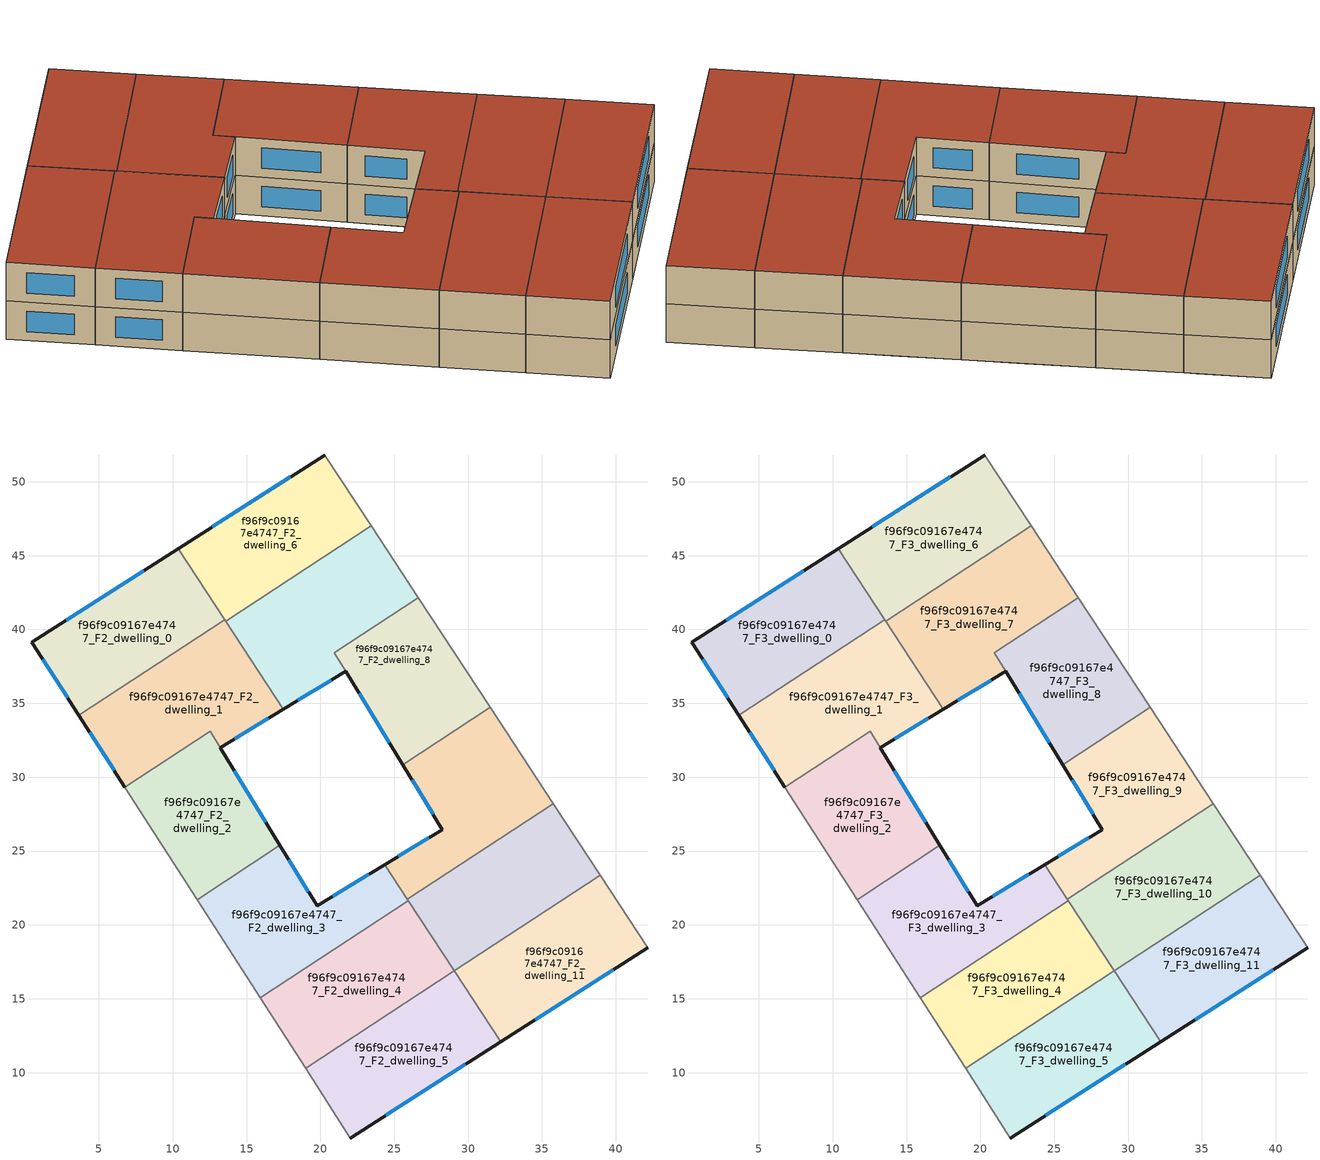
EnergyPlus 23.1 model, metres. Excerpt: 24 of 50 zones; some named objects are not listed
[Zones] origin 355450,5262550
f96f9c09167e4747_F2_dwelling_0
 floor to f96f9c09167e4747_F1_dwelling_0 (EU_floor_Construction): 10.36,45.47 13.51,40.66 3.64,34.2 0.46,39.14 z6
 wall outside (EU_wall_Construction): 10.36,45.47 0.46,39.14 3.64,34.2 z6:9
 wall to f96f9c09167e4747_F2_dwelling_1 (EU_wall_Construction): 3.64,34.2 13.51,40.66 z6:9
 wall to f96f9c09167e4747_F2_dwelling_6 (EU_wall_Construction): 13.51,40.66 10.36,45.47 z6:9
 window (EU_Window_Construction): 1.21,37.98 2.89,35.36 / 8.04,43.99 2.79,40.63 z6.7:8.3
f96f9c09167e4747_F2_dwelling_1
 floor to f96f9c09167e4747_F1_dwelling_1 (EU_floor_Construction): 13.51,40.66 17.48,34.59 13.22,32 12.54,33.11 6.76,29.33 3.64,34.2 z6
 wall outside (EU_wall_Construction): 3.64,34.2 6.76,29.33 / 13.22,32 17.48,34.59 z6:9
 wall to f96f9c09167e4747_F2_dwelling_2 (EU_wall_Construction): 6.76,29.33 12.54,33.11 13.22,32 z6:9
 wall to f96f9c09167e4747_F2_dwelling_7 (EU_wall_Construction): 17.48,34.59 13.58,40.56 z6:9
 wall to f96f9c09167e4747_F2_dwelling_6 (EU_wall_Construction): 13.58,40.55 13.51,40.66 z6:9
 window (EU_Window_Construction): 4.37,33.06 6.03,30.48 / 14.22,32.61 16.48,33.99 z6.7:8.3
f96f9c09167e4747_F2_dwelling_10
 floor to f96f9c09167e4747_F1_dwelling_11 (EU_floor_Construction): 36.67,26.82 38.94,23.36 29.07,16.89 26.8,20.36 z6
 floor to f96f9c09167e4747_F1_dwelling_10 (EU_floor_Construction): 35.76,28.2 36.67,26.82 26.8,20.36 25.89,21.75 z6
 wall to f96f9c09167e4747_F2_dwelling_11 (EU_wall_Construction): 29.07,16.89 38.94,23.36 z6:9
 wall to f96f9c09167e4747_F2_dwelling_9 (EU_wall_Construction): 35.76,28.21 25.89,21.75 z6:9
 wall adiabatic (EU_wall_Construction): 38.94,23.36 35.76,28.21 z6:9
 wall to f96f9c09167e4747_F2_dwelling_4 (EU_wall_Construction): 25.96,21.65 29.07,16.89 z6:9
 wall to f96f9c09167e4747_F2_dwelling_3 (EU_wall_Construction): 25.89,21.74 25.96,21.65 z6:9
f96f9c09167e4747_F2_dwelling_11
 floor to f96f9c09167e4747_F1_dwelling_12 (EU_floor_Construction): 39.4,22.66 42.16,18.46 32.21,12.09 29.52,16.2 z6
 floor to f96f9c09167e4747_F1_dwelling_11 (EU_floor_Construction): 38.94,23.36 39.4,22.66 29.52,16.2 29.07,16.89 z6
 wall outside (EU_wall_Construction): 32.21,12.09 42.16,18.46 z6:9
 wall adiabatic (EU_wall_Construction): 42.16,18.46 38.94,23.36 z6:9
 wall to f96f9c09167e4747_F2_dwelling_5 (EU_wall_Construction): 29.07,16.89 32.21,12.09 z6:9
 window (EU_Window_Construction): 34.55,13.59 39.82,16.96 z6.7:8.3
f96f9c09167e4747_F2_dwelling_2
 floor to f96f9c09167e4747_F1_dwelling_2 (EU_floor_Construction): 12.54,33.11 17.26,25.39 11.65,21.72 6.76,29.33 z6
 wall outside (EU_wall_Construction): 17.26,25.39 13.22,32 z6:9
 wall to f96f9c09167e4747_F2_dwelling_3 (EU_wall_Construction): 11.65,21.72 17.26,25.39 z6:9
 wall adiabatic (EU_wall_Construction): 6.76,29.33 11.65,21.72 z6:9
 window (EU_Window_Construction): 16.31,26.94 14.17,30.45 z6.7:8.3
f96f9c09167e4747_F2_dwelling_3
 floor to f96f9c09167e4747_F1_dwelling_3 (EU_floor_Construction): 24.36,24.08 25.96,21.65 15.92,15.08 11.65,21.72 17.26,25.39 19.77,21.29 z6
 wall outside (EU_wall_Construction): 24.36,24.08 19.77,21.29 17.26,25.39 z6:9
 wall to f96f9c09167e4747_F2_dwelling_4 (EU_wall_Construction): 15.92,15.08 25.96,21.65 z6:9
 wall adiabatic (EU_wall_Construction): 11.65,21.72 15.92,15.08 z6:9
 wall to f96f9c09167e4747_F2_dwelling_9 (EU_wall_Construction): 25.89,21.74 24.36,24.08 z6:9
 window (EU_Window_Construction): 23.29,23.42 20.85,21.94 / 19.18,22.25 17.85,24.43 z6.7:8.3
f96f9c09167e4747_F2_dwelling_4
 floor to f96f9c09167e4747_F1_dwelling_4 (EU_floor_Construction): 25.96,21.65 29.07,16.89 18.99,10.29 15.92,15.08 z6
 wall adiabatic (EU_wall_Construction): 15.92,15.08 18.99,10.29 z6:9
 wall to f96f9c09167e4747_F2_dwelling_5 (EU_wall_Construction): 18.99,10.29 29.07,16.89 z6:9
f96f9c09167e4747_F2_dwelling_5
 floor to f96f9c09167e4747_F1_dwelling_5 (EU_floor_Construction): 29.07,16.89 32.21,12.09 22.02,5.58 18.99,10.29 z6
 wall outside (EU_wall_Construction): 22.02,5.58 32.21,12.09 z6:9
 wall adiabatic (EU_wall_Construction): 18.99,10.29 22.02,5.58 z6:9
 window (EU_Window_Construction): 24.41,7.11 29.82,10.56 z6.7:8.3
f96f9c09167e4747_F2_dwelling_6
 floor to f96f9c09167e4747_F1_dwelling_6 (EU_floor_Construction): 20.28,51.81 22.98,47.7 13.13,41.25 10.36,45.47 z6
 floor to f96f9c09167e4747_F1_dwelling_7 (EU_floor_Construction): 22.98,47.7 23.43,47.01 13.58,40.55 13.13,41.25 z6
 wall outside (EU_wall_Construction): 20.28,51.81 10.36,45.47 z6:9
 wall to f96f9c09167e4747_F2_dwelling_7 (EU_wall_Construction): 13.58,40.55 23.43,47.01 z6:9
 wall adiabatic (EU_wall_Construction): 23.43,47.01 20.28,51.81 z6:9
 window (EU_Window_Construction): 17.95,50.32 12.69,46.96 z6.7:8.3
f96f9c09167e4747_F2_dwelling_7
 floor to f96f9c09167e4747_F1_dwelling_7 (EU_floor_Construction): 23.44,47.01 25.71,43.54 15.85,37.08 13.58,40.55 z6
 floor to f96f9c09167e4747_F1_dwelling_8 (EU_floor_Construction): 25.71,43.54 26.62,42.15 20.94,38.43 21.72,37.16 17.48,34.59 15.85,37.08 z6
 wall outside (EU_wall_Construction): 17.48,34.59 21.72,37.16 z6:9
 wall adiabatic (EU_wall_Construction): 26.62,42.15 23.43,47.01 z6:9
 wall to f96f9c09167e4747_F2_dwelling_8 (EU_wall_Construction): 21.72,37.16 20.94,38.43 26.62,42.15 z6:9
 window (EU_Window_Construction): 18.48,35.2 20.72,36.56 z6.7:8.3
f96f9c09167e4747_F2_dwelling_8
 floor to f96f9c09167e4747_F1_dwelling_9 (EU_floor_Construction): 29.19,38.23 31.48,34.73 25.57,30.86 23.38,34.43 z6
 floor adiabatic (EU_floor_Construction): 26.62,42.15 29.19,38.23 23.38,34.43 20.94,38.43 z6
 wall outside (EU_wall_Construction): 21.71,37.16 25.57,30.86 z6:9
 wall adiabatic (EU_wall_Construction): 31.48,34.73 26.62,42.15 z6:9
 wall to f96f9c09167e4747_F2_dwelling_9 (EU_wall_Construction): 25.57,30.86 31.48,34.73 z6:9
 window (EU_Window_Construction): 22.62,35.68 24.66,32.34 z6.7:8.3
f96f9c09167e4747_F2_dwelling_9
 floor to f96f9c09167e4747_F1_dwelling_10 (EU_floor_Construction): 33.74,31.3 35.76,28.2 25.89,21.75 24.36,24.08 28.26,26.45 27.71,27.35 z6
 floor to f96f9c09167e4747_F1_dwelling_9 (EU_floor_Construction): 31.48,34.73 33.74,31.3 27.71,27.35 25.57,30.86 z6
 wall outside (EU_wall_Construction): 25.57,30.86 28.26,26.45 24.36,24.08 z6:9
 wall adiabatic (EU_wall_Construction): 35.76,28.21 31.48,34.73 z6:9
 window (EU_Window_Construction): 27.35,25.89 25.28,24.64 / 26.2,29.82 27.63,27.48 z6.7:8.3
f96f9c09167e4747_F3_dwelling_0
 floor to f96f9c09167e4747_F2_dwelling_0 (EU_floor_Construction): 10.36,45.47 13.51,40.66 3.64,34.2 0.46,39.14 z9
 wall outside (EU_wall_Construction): 10.36,45.47 0.46,39.14 3.64,34.2 z9:12
 wall to f96f9c09167e4747_F3_dwelling_1 (EU_wall_Construction): 3.64,34.2 13.51,40.66 z9:12
 wall to f96f9c09167e4747_F3_dwelling_6 (EU_wall_Construction): 13.51,40.66 10.36,45.47 z9:12
 window (EU_Window_Construction): 1.21,37.98 2.89,35.36 / 8.04,43.99 2.79,40.63 z9.7:11.3
 roof outside (EU_roof_Construction): 13.51,40.66 10.36,45.47 0.46,39.14 3.64,34.2 z12
f96f9c09167e4747_F3_dwelling_1
 floor to f96f9c09167e4747_F2_dwelling_1 (EU_floor_Construction): 13.51,40.66 17.48,34.59 13.22,32 12.54,33.11 6.76,29.33 3.64,34.2 z9
 wall outside (EU_wall_Construction): 3.64,34.2 6.76,29.33 / 13.22,32 17.48,34.59 z9:12
 wall to f96f9c09167e4747_F3_dwelling_2 (EU_wall_Construction): 6.76,29.33 12.54,33.11 13.22,32 z9:12
 wall to f96f9c09167e4747_F3_dwelling_7 (EU_wall_Construction): 17.48,34.59 13.58,40.56 z9:12
 wall to f96f9c09167e4747_F3_dwelling_6 (EU_wall_Construction): 13.58,40.55 13.51,40.66 z9:12
 window (EU_Window_Construction): 4.37,33.06 6.03,30.48 / 14.22,32.61 16.48,33.99 z9.7:11.3
 roof outside (EU_roof_Construction): 13.22,32 17.48,34.59 13.51,40.66 3.64,34.2 6.76,29.33 12.54,33.11 z12
f96f9c09167e4747_F3_dwelling_10
 floor to f96f9c09167e4747_F2_dwelling_10 (EU_floor_Construction): 35.76,28.21 38.94,23.36 29.07,16.89 25.89,21.75 z9
 wall to f96f9c09167e4747_F3_dwelling_11 (EU_wall_Construction): 29.07,16.89 38.94,23.36 z9:12
 wall to f96f9c09167e4747_F3_dwelling_9 (EU_wall_Construction): 35.76,28.21 25.89,21.75 z9:12
 wall adiabatic (EU_wall_Construction): 38.94,23.36 35.76,28.21 z9:12
 wall to f96f9c09167e4747_F3_dwelling_4 (EU_wall_Construction): 25.96,21.65 29.07,16.89 z9:12
 wall to f96f9c09167e4747_F3_dwelling_3 (EU_wall_Construction): 25.89,21.74 25.96,21.65 z9:12
 roof outside (EU_roof_Construction): 38.94,23.36 35.76,28.21 25.89,21.75 29.07,16.89 z12
f96f9c09167e4747_F3_dwelling_11
 floor to f96f9c09167e4747_F2_dwelling_11 (EU_floor_Construction): 38.94,23.36 42.16,18.46 32.21,12.09 29.07,16.89 z9
 wall outside (EU_wall_Construction): 32.21,12.09 42.16,18.46 z9:12
 wall adiabatic (EU_wall_Construction): 42.16,18.46 38.94,23.36 z9:12
 wall to f96f9c09167e4747_F3_dwelling_5 (EU_wall_Construction): 29.07,16.89 32.21,12.09 z9:12
 window (EU_Window_Construction): 34.55,13.59 39.82,16.96 z9.7:11.3
 roof outside (EU_roof_Construction): 42.16,18.46 38.94,23.36 29.07,16.89 32.21,12.09 z12
f96f9c09167e4747_F3_dwelling_2
 floor to f96f9c09167e4747_F2_dwelling_2 (EU_floor_Construction): 12.54,33.11 17.26,25.39 11.65,21.72 6.76,29.33 z9
 wall outside (EU_wall_Construction): 17.26,25.39 13.22,32 z9:12
 wall to f96f9c09167e4747_F3_dwelling_3 (EU_wall_Construction): 11.65,21.72 17.26,25.39 z9:12
 wall adiabatic (EU_wall_Construction): 6.76,29.33 11.65,21.72 z9:12
 window (EU_Window_Construction): 16.31,26.94 14.17,30.45 z9.7:11.3
 roof outside (EU_roof_Construction): 17.26,25.39 12.54,33.11 6.76,29.33 11.65,21.72 z12
f96f9c09167e4747_F3_dwelling_3
 floor to f96f9c09167e4747_F2_dwelling_3 (EU_floor_Construction): 24.36,24.08 25.96,21.65 15.92,15.08 11.65,21.72 17.26,25.39 19.77,21.29 z9
 wall outside (EU_wall_Construction): 24.36,24.08 19.77,21.29 17.26,25.39 z9:12
 wall to f96f9c09167e4747_F3_dwelling_4 (EU_wall_Construction): 15.92,15.08 25.96,21.65 z9:12
 wall adiabatic (EU_wall_Construction): 11.65,21.72 15.92,15.08 z9:12
 wall to f96f9c09167e4747_F3_dwelling_9 (EU_wall_Construction): 25.89,21.74 24.36,24.08 z9:12
 window (EU_Window_Construction): 23.29,23.42 20.85,21.94 / 19.18,22.25 17.85,24.43 z9.7:11.3
 roof outside (EU_roof_Construction): 25.96,21.65 24.36,24.08 19.77,21.29 17.26,25.39 11.65,21.72 15.92,15.08 z12
f96f9c09167e4747_F3_dwelling_4
 floor to f96f9c09167e4747_F2_dwelling_4 (EU_floor_Construction): 25.96,21.65 29.07,16.89 18.99,10.29 15.92,15.08 z9
 wall adiabatic (EU_wall_Construction): 15.92,15.08 18.99,10.29 z9:12
 wall to f96f9c09167e4747_F3_dwelling_5 (EU_wall_Construction): 18.99,10.29 29.07,16.89 z9:12
 roof outside (EU_roof_Construction): 29.07,16.89 25.96,21.65 15.92,15.08 18.99,10.29 z12
f96f9c09167e4747_F3_dwelling_5
 floor to f96f9c09167e4747_F2_dwelling_5 (EU_floor_Construction): 29.07,16.89 32.21,12.09 22.02,5.58 18.99,10.29 z9
 wall outside (EU_wall_Construction): 22.02,5.58 32.21,12.09 z9:12
 wall adiabatic (EU_wall_Construction): 18.99,10.29 22.02,5.58 z9:12
 window (EU_Window_Construction): 24.41,7.11 29.82,10.56 z9.7:11.3
 roof outside (EU_roof_Construction): 32.21,12.09 29.07,16.89 18.99,10.29 22.02,5.58 z12
f96f9c09167e4747_F3_dwelling_6
 floor to f96f9c09167e4747_F2_dwelling_6 (EU_floor_Construction): 20.28,51.81 23.43,47.01 13.58,40.55 10.36,45.47 z9
 wall outside (EU_wall_Construction): 20.28,51.81 10.36,45.47 z9:12
 wall to f96f9c09167e4747_F3_dwelling_7 (EU_wall_Construction): 13.58,40.55 23.43,47.01 z9:12
 wall adiabatic (EU_wall_Construction): 23.43,47.01 20.28,51.81 z9:12
 window (EU_Window_Construction): 17.95,50.32 12.69,46.96 z9.7:11.3
 roof outside (EU_roof_Construction): 23.43,47.01 20.28,51.81 10.36,45.47 13.58,40.55 z12
f96f9c09167e4747_F3_dwelling_7
 floor to f96f9c09167e4747_F2_dwelling_7 (EU_floor_Construction): 23.43,47.01 26.62,42.15 20.94,38.43 21.72,37.16 17.48,34.59 13.58,40.55 z9
 wall outside (EU_wall_Construction): 17.48,34.59 21.72,37.16 z9:12
 wall adiabatic (EU_wall_Construction): 26.62,42.15 23.43,47.01 z9:12
 wall to f96f9c09167e4747_F3_dwelling_8 (EU_wall_Construction): 21.72,37.16 20.94,38.43 26.62,42.15 z9:12
 window (EU_Window_Construction): 18.48,35.2 20.72,36.56 z9.7:11.3
 roof outside (EU_roof_Construction): 21.72,37.16 20.94,38.43 26.62,42.15 23.43,47.01 13.58,40.55 17.48,34.59 z12
f96f9c09167e4747_F3_dwelling_8
 floor to f96f9c09167e4747_F2_dwelling_8 (EU_floor_Construction): 26.62,42.15 31.48,34.73 25.57,30.86 20.94,38.43 z9
 wall outside (EU_wall_Construction): 21.71,37.16 25.57,30.86 z9:12
 wall adiabatic (EU_wall_Construction): 31.48,34.73 26.62,42.15 z9:12
 wall to f96f9c09167e4747_F3_dwelling_9 (EU_wall_Construction): 25.57,30.86 31.48,34.73 z9:12
 window (EU_Window_Construction): 22.62,35.68 24.66,32.34 z9.7:11.3
 roof outside (EU_roof_Construction): 31.48,34.73 26.62,42.15 20.94,38.43 25.57,30.86 z12
f96f9c09167e4747_F3_dwelling_9
 floor to f96f9c09167e4747_F2_dwelling_9 (EU_floor_Construction): 31.48,34.73 35.76,28.21 25.89,21.75 24.36,24.08 28.26,26.45 25.57,30.86 z9
 wall outside (EU_wall_Construction): 25.57,30.86 28.26,26.45 24.36,24.08 z9:12
 wall adiabatic (EU_wall_Construction): 35.76,28.21 31.48,34.73 z9:12
 window (EU_Window_Construction): 27.35,25.89 25.28,24.64 / 26.2,29.82 27.63,27.48 z9.7:11.3
 roof outside (EU_roof_Construction): 35.76,28.21 31.48,34.73 25.57,30.86 28.26,26.45 24.36,24.08 25.89,21.75 z12
[Building]
EU S2 Campaign: North Axis=0; Terrain=City; Solar Distribution=FullExterior
[Site:Location]
Budapest.Ferenc.Liszt.Intl.AP: Latitude=47.437; Longitude=19.256; Time Zone=1; Elevation=185
[SizingPeriod:WeatherFileDays]
AnnualSizingPeriod: Begin Month=1; Begin Day of Month=1; End Month=12; End Day of Month=31; Day of Week for Start Day=Monday; Use Weather File Daylight Saving Period=No; Use Weather File Rain and Snow Indicators=No
[MATERIAL]
EU_InternalMass_Material: Roughness=MediumRough; Thickness=0.1; Conductivity=1; Density=1800; Specific Heat=900; Thermal Absorptance=0.9; Solar Absorptance=0.7; Visible Absorptance=0.7
[MATERIAL:NOMASS] Roughness=MediumRough; Thermal Absorptance=0.9; Solar Absorptance=0.7; Visible Absorptance=0.7
Name | Thermal Resistance
EU_wall_NoMass | 0.832559
EU_roof_NoMass | 1.39638
EU_floor_NoMass | 0.872794
[WINDOWMATERIAL:SIMPLEGLAZINGSYSTEM]
EU_Window_SimpleGlazing: UFactor=2.79869; Solar Heat Gain Coefficient=0.75; Visible Transmittance=0.75
[CONSTRUCTION]
EU_wall_Construction: EU_wall_NoMass
EU_roof_Construction: EU_roof_NoMass
EU_floor_Construction: EU_floor_NoMass
EU_Window_Construction: EU_Window_SimpleGlazing
EU_InternalMass_Construction: EU_InternalMass_Material
[ZONE] Type=1; Multiplier=1; Ceiling Height=autocalculate; Floor Area=autocalculate; Part of Total Floor Area=Yes
Name | Volume
f96f9c09167e4747_F2_dwelling_0; f96f9c09167e4747_F3_dwelling_0 | 205.251
f96f9c09167e4747_F2_dwelling_1; f96f9c09167e4747_F3_dwelling_1 | 225.918
f96f9c09167e4747_F2_dwelling_10; f96f9c09167e4747_F3_dwelling_10; f96f9c09167e4747_F2_dwelling_9; f96f9c09167e4747_F3_dwelling_9 | 205.276
f96f9c09167e4747_F2_dwelling_11; f96f9c09167e4747_F3_dwelling_11 | 205.283
f96f9c09167e4747_F2_dwelling_2; f96f9c09167e4747_F3_dwelling_2 | 184.634
f96f9c09167e4747_F2_dwelling_3; f96f9c09167e4747_F3_dwelling_3 | 205.269
f96f9c09167e4747_F2_dwelling_4; f96f9c09167e4747_F3_dwelling_4; f96f9c09167e4747_F2_dwelling_6; f96f9c09167e4747_F3_dwelling_6 | 205.274
f96f9c09167e4747_F2_dwelling_5; f96f9c09167e4747_F3_dwelling_5 | 205.267
f96f9c09167e4747_F2_dwelling_7; f96f9c09167e4747_F3_dwelling_7 | 226.148
f96f9c09167e4747_F2_dwelling_8 | 184.4
f96f9c09167e4747_F3_dwelling_8 | 184.337
[INTERNALMASS] Construction=EU_InternalMass_Construction
Name | Zone or ZoneList | Surface Area
f96f9c09167e4747_F2_dwelling_0_EU_InternalMass | f96f9c09167e4747_F2_dwelling_0 | 68.4171
f96f9c09167e4747_F2_dwelling_1_EU_InternalMass | f96f9c09167e4747_F2_dwelling_1 | 75.3052
f96f9c09167e4747_F2_dwelling_2_EU_InternalMass | f96f9c09167e4747_F2_dwelling_2 | 61.5508
f96f9c09167e4747_F2_dwelling_3_EU_InternalMass | f96f9c09167e4747_F2_dwelling_3 | 68.423
f96f9c09167e4747_F2_dwelling_4_EU_InternalMass | f96f9c09167e4747_F2_dwelling_4 | 68.4246
f96f9c09167e4747_F2_dwelling_5_EU_InternalMass | f96f9c09167e4747_F2_dwelling_5 | 68.4225
f96f9c09167e4747_F2_dwelling_6_EU_InternalMass | f96f9c09167e4747_F2_dwelling_6 | 68.4247
f96f9c09167e4747_F2_dwelling_7_EU_InternalMass | f96f9c09167e4747_F2_dwelling_7 | 75.3816
f96f9c09167e4747_F2_dwelling_8_EU_InternalMass | f96f9c09167e4747_F2_dwelling_8 | 61.4636
f96f9c09167e4747_F2_dwelling_9_EU_InternalMass | f96f9c09167e4747_F2_dwelling_9 | 68.4254
f96f9c09167e4747_F2_dwelling_10_EU_InternalMass | f96f9c09167e4747_F2_dwelling_10 | 68.4253
f96f9c09167e4747_F2_dwelling_11_EU_InternalMass | f96f9c09167e4747_F2_dwelling_11 | 68.4277
f96f9c09167e4747_F3_dwelling_0_EU_InternalMass | f96f9c09167e4747_F3_dwelling_0 | 68.4171
f96f9c09167e4747_F3_dwelling_1_EU_InternalMass | f96f9c09167e4747_F3_dwelling_1 | 75.3052
f96f9c09167e4747_F3_dwelling_2_EU_InternalMass | f96f9c09167e4747_F3_dwelling_2 | 61.5508
f96f9c09167e4747_F3_dwelling_3_EU_InternalMass | f96f9c09167e4747_F3_dwelling_3 | 68.423
f96f9c09167e4747_F3_dwelling_4_EU_InternalMass | f96f9c09167e4747_F3_dwelling_4 | 68.4246
f96f9c09167e4747_F3_dwelling_5_EU_InternalMass | f96f9c09167e4747_F3_dwelling_5 | 68.4225
f96f9c09167e4747_F3_dwelling_6_EU_InternalMass | f96f9c09167e4747_F3_dwelling_6 | 68.4247
f96f9c09167e4747_F3_dwelling_7_EU_InternalMass | f96f9c09167e4747_F3_dwelling_7 | 75.3816
f96f9c09167e4747_F3_dwelling_8_EU_InternalMass | f96f9c09167e4747_F3_dwelling_8 | 61.4636
f96f9c09167e4747_F3_dwelling_9_EU_InternalMass | f96f9c09167e4747_F3_dwelling_9 | 68.4254
f96f9c09167e4747_F3_dwelling_10_EU_InternalMass | f96f9c09167e4747_F3_dwelling_10 | 68.4253
f96f9c09167e4747_F3_dwelling_11_EU_InternalMass | f96f9c09167e4747_F3_dwelling_11 | 68.4277
[OTHEREQUIPMENT] Fuel Type=Electricity; Design Level Calculation Method=Watts/Area; Power per Zone Floor Area=1; Fraction Latent=0; Fraction Radiant=0; Fraction Lost=0; Carbon Dioxide Generation Rate=0; EndUse Subcategory=EU_Step8_InternalGains
Name | Zone or ZoneList or Space or SpaceList | Schedule
EU_Step8_InternalGain_f96f9c09167e4747_F2_dwelling_0_f000 | f96f9c09167e4747_F2_dwelling_0 | EU_Step8_GainSchedule_f96f9c09167e4747_F2_dwelling_0_f000
EU_Step8_InternalGain_f96f9c09167e4747_F2_dwelling_1_f000 | f96f9c09167e4747_F2_dwelling_1 | EU_Step8_GainSchedule_f96f9c09167e4747_F2_dwelling_1_f000
EU_Step8_InternalGain_f96f9c09167e4747_F2_dwelling_2_f000 | f96f9c09167e4747_F2_dwelling_2 | EU_Step8_GainSchedule_f96f9c09167e4747_F2_dwelling_2_f000
EU_Step8_InternalGain_f96f9c09167e4747_F2_dwelling_3_f000 | f96f9c09167e4747_F2_dwelling_3 | EU_Step8_GainSchedule_f96f9c09167e4747_F2_dwelling_3_f000
EU_Step8_InternalGain_f96f9c09167e4747_F2_dwelling_4_f000 | f96f9c09167e4747_F2_dwelling_4 | EU_Step8_GainSchedule_f96f9c09167e4747_F2_dwelling_4_f000
EU_Step8_InternalGain_f96f9c09167e4747_F2_dwelling_5_f000 | f96f9c09167e4747_F2_dwelling_5 | EU_Step8_GainSchedule_f96f9c09167e4747_F2_dwelling_5_f000
EU_Step8_InternalGain_f96f9c09167e4747_F2_dwelling_6_f000 | f96f9c09167e4747_F2_dwelling_6 | EU_Step8_GainSchedule_f96f9c09167e4747_F2_dwelling_6_f000
EU_Step8_InternalGain_f96f9c09167e4747_F2_dwelling_7_f000 | f96f9c09167e4747_F2_dwelling_7 | EU_Step8_GainSchedule_f96f9c09167e4747_F2_dwelling_7_f000
EU_Step8_InternalGain_f96f9c09167e4747_F2_dwelling_8_f000 | f96f9c09167e4747_F2_dwelling_8 | EU_Step8_GainSchedule_f96f9c09167e4747_F2_dwelling_8_f000
EU_Step8_InternalGain_f96f9c09167e4747_F2_dwelling_9_f000 | f96f9c09167e4747_F2_dwelling_9 | EU_Step8_GainSchedule_f96f9c09167e4747_F2_dwelling_9_f000
EU_Step8_InternalGain_f96f9c09167e4747_F2_dwelling_10_f000 | f96f9c09167e4747_F2_dwelling_10 | EU_Step8_GainSchedule_f96f9c09167e4747_F2_dwelling_10_f000
EU_Step8_InternalGain_f96f9c09167e4747_F2_dwelling_11_f000 | f96f9c09167e4747_F2_dwelling_11 | EU_Step8_GainSchedule_f96f9c09167e4747_F2_dwelling_11_f000
EU_Step8_InternalGain_f96f9c09167e4747_F3_dwelling_0_f000 | f96f9c09167e4747_F3_dwelling_0 | EU_Step8_GainSchedule_f96f9c09167e4747_F3_dwelling_0_f000
EU_Step8_InternalGain_f96f9c09167e4747_F3_dwelling_1_f000 | f96f9c09167e4747_F3_dwelling_1 | EU_Step8_GainSchedule_f96f9c09167e4747_F3_dwelling_1_f000
EU_Step8_InternalGain_f96f9c09167e4747_F3_dwelling_2_f000 | f96f9c09167e4747_F3_dwelling_2 | EU_Step8_GainSchedule_f96f9c09167e4747_F3_dwelling_2_f000
EU_Step8_InternalGain_f96f9c09167e4747_F3_dwelling_3_f000 | f96f9c09167e4747_F3_dwelling_3 | EU_Step8_GainSchedule_f96f9c09167e4747_F3_dwelling_3_f000
EU_Step8_InternalGain_f96f9c09167e4747_F3_dwelling_4_f000 | f96f9c09167e4747_F3_dwelling_4 | EU_Step8_GainSchedule_f96f9c09167e4747_F3_dwelling_4_f000
EU_Step8_InternalGain_f96f9c09167e4747_F3_dwelling_5_f000 | f96f9c09167e4747_F3_dwelling_5 | EU_Step8_GainSchedule_f96f9c09167e4747_F3_dwelling_5_f000
EU_Step8_InternalGain_f96f9c09167e4747_F3_dwelling_6_f000 | f96f9c09167e4747_F3_dwelling_6 | EU_Step8_GainSchedule_f96f9c09167e4747_F3_dwelling_6_f000
EU_Step8_InternalGain_f96f9c09167e4747_F3_dwelling_7_f000 | f96f9c09167e4747_F3_dwelling_7 | EU_Step8_GainSchedule_f96f9c09167e4747_F3_dwelling_7_f000
EU_Step8_InternalGain_f96f9c09167e4747_F3_dwelling_8_f000 | f96f9c09167e4747_F3_dwelling_8 | EU_Step8_GainSchedule_f96f9c09167e4747_F3_dwelling_8_f000
EU_Step8_InternalGain_f96f9c09167e4747_F3_dwelling_9_f000 | f96f9c09167e4747_F3_dwelling_9 | EU_Step8_GainSchedule_f96f9c09167e4747_F3_dwelling_9_f000
EU_Step8_InternalGain_f96f9c09167e4747_F3_dwelling_10_f000 | f96f9c09167e4747_F3_dwelling_10 | EU_Step8_GainSchedule_f96f9c09167e4747_F3_dwelling_10_f000
EU_Step8_InternalGain_f96f9c09167e4747_F3_dwelling_11_f000 | f96f9c09167e4747_F3_dwelling_11 | EU_Step8_GainSchedule_f96f9c09167e4747_F3_dwelling_11_f000
[ZONEVENTILATION:DESIGNFLOWRATE] Schedule=EU_AlwaysOn; Design Flow Rate Calculation Method=AirChanges/Hour; Air Changes per Hour=0.475469; Ventilation Type=Natural; Fan Pressure Rise=0; Fan Total Efficiency=1; Constant Term Coefficient=1; Temperature Term Coefficient=0; Velocity Term Coefficient=0; Velocity Squared Term Coefficient=0; Minimum Indoor Temperature=-100; Maximum Indoor Temperature=100; Delta Temperature=-100; Minimum Outdoor Temperature=-100; Maximum Outdoor Temperature=100; Maximum Wind Speed=40
Name | Zone or ZoneList or Space or SpaceList
EU_ConstantAir_f96f9c09167e4747_F2_dwelling_0 | f96f9c09167e4747_F2_dwelling_0
EU_ConstantAir_f96f9c09167e4747_F2_dwelling_1 | f96f9c09167e4747_F2_dwelling_1
EU_ConstantAir_f96f9c09167e4747_F2_dwelling_2 | f96f9c09167e4747_F2_dwelling_2
EU_ConstantAir_f96f9c09167e4747_F2_dwelling_3 | f96f9c09167e4747_F2_dwelling_3
EU_ConstantAir_f96f9c09167e4747_F2_dwelling_4 | f96f9c09167e4747_F2_dwelling_4
EU_ConstantAir_f96f9c09167e4747_F2_dwelling_5 | f96f9c09167e4747_F2_dwelling_5
EU_ConstantAir_f96f9c09167e4747_F2_dwelling_6 | f96f9c09167e4747_F2_dwelling_6
EU_ConstantAir_f96f9c09167e4747_F2_dwelling_7 | f96f9c09167e4747_F2_dwelling_7
EU_ConstantAir_f96f9c09167e4747_F2_dwelling_8 | f96f9c09167e4747_F2_dwelling_8
EU_ConstantAir_f96f9c09167e4747_F2_dwelling_9 | f96f9c09167e4747_F2_dwelling_9
EU_ConstantAir_f96f9c09167e4747_F2_dwelling_10 | f96f9c09167e4747_F2_dwelling_10
EU_ConstantAir_f96f9c09167e4747_F2_dwelling_11 | f96f9c09167e4747_F2_dwelling_11
EU_ConstantAir_f96f9c09167e4747_F3_dwelling_0 | f96f9c09167e4747_F3_dwelling_0
EU_ConstantAir_f96f9c09167e4747_F3_dwelling_1 | f96f9c09167e4747_F3_dwelling_1
EU_ConstantAir_f96f9c09167e4747_F3_dwelling_2 | f96f9c09167e4747_F3_dwelling_2
EU_ConstantAir_f96f9c09167e4747_F3_dwelling_3 | f96f9c09167e4747_F3_dwelling_3
EU_ConstantAir_f96f9c09167e4747_F3_dwelling_4 | f96f9c09167e4747_F3_dwelling_4
EU_ConstantAir_f96f9c09167e4747_F3_dwelling_5 | f96f9c09167e4747_F3_dwelling_5
EU_ConstantAir_f96f9c09167e4747_F3_dwelling_6 | f96f9c09167e4747_F3_dwelling_6
EU_ConstantAir_f96f9c09167e4747_F3_dwelling_7 | f96f9c09167e4747_F3_dwelling_7
EU_ConstantAir_f96f9c09167e4747_F3_dwelling_8 | f96f9c09167e4747_F3_dwelling_8
EU_ConstantAir_f96f9c09167e4747_F3_dwelling_9 | f96f9c09167e4747_F3_dwelling_9
EU_ConstantAir_f96f9c09167e4747_F3_dwelling_10 | f96f9c09167e4747_F3_dwelling_10
EU_ConstantAir_f96f9c09167e4747_F3_dwelling_11 | f96f9c09167e4747_F3_dwelling_11
[HVACTEMPLATE:ZONE:IDEALLOADSAIRSYSTEM] System Availability Schedule=EU_AlwaysOn; Maximum Heating Supply Air Temperature=50; Minimum Cooling Supply Air Temperature=13; Maximum Heating Supply Air Humidity Ratio=0.0156; Minimum Cooling Supply Air Humidity Ratio=0.0077; Heating Limit=NoLimit; Cooling Limit=NoLimit; Heating Availability Schedule=EU_AlwaysOn; Cooling Availability Schedule=EU_CoolingOff; Dehumidification Control Type=ConstantSensibleHeatRatio; Cooling Sensible Heat Ratio=0.7; Dehumidification Setpoint=60; Humidification Control Type=None; Humidification Setpoint=30; Outdoor Air Method=None; Outdoor Air Flow Rate per Person=0.00944; Outdoor Air Flow Rate per Zone Floor Area=0; Outdoor Air Flow Rate per Zone=0; Demand Controlled Ventilation Type=None; Outdoor Air Economizer Type=NoEconomizer; Heat Recovery Type=None; Sensible Heat Recovery Effectiveness=0.7; Latent Heat Recovery Effectiveness=0.65
Name | Template Thermostat
f96f9c09167e4747_F2_dwelling_0 | EU_HeatOnly_f96f9c09167e4747_F2_dwelling_0
f96f9c09167e4747_F2_dwelling_1 | EU_HeatOnly_f96f9c09167e4747_F2_dwelling_1
f96f9c09167e4747_F2_dwelling_2 | EU_HeatOnly_f96f9c09167e4747_F2_dwelling_2
f96f9c09167e4747_F2_dwelling_3 | EU_HeatOnly_f96f9c09167e4747_F2_dwelling_3
f96f9c09167e4747_F2_dwelling_4 | EU_HeatOnly_f96f9c09167e4747_F2_dwelling_4
f96f9c09167e4747_F2_dwelling_5 | EU_HeatOnly_f96f9c09167e4747_F2_dwelling_5
f96f9c09167e4747_F2_dwelling_6 | EU_HeatOnly_f96f9c09167e4747_F2_dwelling_6
f96f9c09167e4747_F2_dwelling_7 | EU_HeatOnly_f96f9c09167e4747_F2_dwelling_7
f96f9c09167e4747_F2_dwelling_8 | EU_HeatOnly_f96f9c09167e4747_F2_dwelling_8
f96f9c09167e4747_F2_dwelling_9 | EU_HeatOnly_f96f9c09167e4747_F2_dwelling_9
f96f9c09167e4747_F2_dwelling_10 | EU_HeatOnly_f96f9c09167e4747_F2_dwelling_10
f96f9c09167e4747_F2_dwelling_11 | EU_HeatOnly_f96f9c09167e4747_F2_dwelling_11
f96f9c09167e4747_F3_dwelling_0 | EU_HeatOnly_f96f9c09167e4747_F3_dwelling_0
f96f9c09167e4747_F3_dwelling_1 | EU_HeatOnly_f96f9c09167e4747_F3_dwelling_1
f96f9c09167e4747_F3_dwelling_2 | EU_HeatOnly_f96f9c09167e4747_F3_dwelling_2
f96f9c09167e4747_F3_dwelling_3 | EU_HeatOnly_f96f9c09167e4747_F3_dwelling_3
f96f9c09167e4747_F3_dwelling_4 | EU_HeatOnly_f96f9c09167e4747_F3_dwelling_4
f96f9c09167e4747_F3_dwelling_5 | EU_HeatOnly_f96f9c09167e4747_F3_dwelling_5
f96f9c09167e4747_F3_dwelling_6 | EU_HeatOnly_f96f9c09167e4747_F3_dwelling_6
f96f9c09167e4747_F3_dwelling_7 | EU_HeatOnly_f96f9c09167e4747_F3_dwelling_7
f96f9c09167e4747_F3_dwelling_8 | EU_HeatOnly_f96f9c09167e4747_F3_dwelling_8
f96f9c09167e4747_F3_dwelling_9 | EU_HeatOnly_f96f9c09167e4747_F3_dwelling_9
f96f9c09167e4747_F3_dwelling_10 | EU_HeatOnly_f96f9c09167e4747_F3_dwelling_10
f96f9c09167e4747_F3_dwelling_11 | EU_HeatOnly_f96f9c09167e4747_F3_dwelling_11
[SIZING:ZONE] Zone Cooling Design Supply Air Temperature Input Method=SupplyAirTemperature; Zone Cooling Design Supply Air Temperature=13; Zone Heating Design Supply Air Temperature Input Method=SupplyAirTemperature; Zone Heating Design Supply Air Temperature=50; Zone Cooling Design Supply Air Humidity Ratio=0.008; Zone Heating Design Supply Air Humidity Ratio=0.008; Cooling Design Air Flow Method=DesignDay; Cooling Design Air Flow Rate=0; Cooling Minimum Air Flow per Zone Floor Area=0.000762; Cooling Minimum Air Flow=0; Cooling Minimum Air Flow Fraction=0.2; Heating Design Air Flow Method=DesignDay; Heating Design Air Flow Rate=0; Heating Maximum Air Flow per Zone Floor Area=0.002032; Heating Maximum Air Flow=0.141576; Heating Maximum Air Flow Fraction=0.3; Account for Dedicated Outdoor Air System=No; Dedicated Outdoor Air System Control Strategy=NeutralSupplyAir; Dedicated Outdoor Air Low Setpoint Temperature for Design=autosize; Dedicated Outdoor Air High Setpoint Temperature for Design=autosize; Zone Load Sizing Method=Sensible Load Only No Latent Load; Zone Latent Cooling Design Supply Air Humidity Ratio Input Method=HumidityRatioDifference; Zone Cooling Design Supply Air Humidity Ratio Difference=0.005; Zone Latent Heating Design Supply Air Humidity Ratio Input Method=HumidityRatioDifference; Zone Humidification Design Supply Air Humidity Ratio Difference=0.005
f96f9c09167e4747_F2_dwelling_0; f96f9c09167e4747_F2_dwelling_1; f96f9c09167e4747_F2_dwelling_2; f96f9c09167e4747_F2_dwelling_3; f96f9c09167e4747_F2_dwelling_4; f96f9c09167e4747_F2_dwelling_5; f96f9c09167e4747_F2_dwelling_6; f96f9c09167e4747_F2_dwelling_7; f96f9c09167e4747_F2_dwelling_8; f96f9c09167e4747_F2_dwelling_9; f96f9c09167e4747_F2_dwelling_10; f96f9c09167e4747_F2_dwelling_11; f96f9c09167e4747_F3_dwelling_0; f96f9c09167e4747_F3_dwelling_1; f96f9c09167e4747_F3_dwelling_2; f96f9c09167e4747_F3_dwelling_3; f96f9c09167e4747_F3_dwelling_4; f96f9c09167e4747_F3_dwelling_5; f96f9c09167e4747_F3_dwelling_6; f96f9c09167e4747_F3_dwelling_7; f96f9c09167e4747_F3_dwelling_8; f96f9c09167e4747_F3_dwelling_9; f96f9c09167e4747_F3_dwelling_10; f96f9c09167e4747_F3_dwelling_11
[SCHEDULE:CONSTANT]
Name | Hourly Value
EU_AlwaysOn | 1
EU_CoolingOff | 0
[SCHEDULE:FILE] Column Number=1; Rows to Skip at Top=0; Number of Hours of Data=8760; Column Separator=Comma; Interpolate to Timestep=No; Minutes per Item=60; Adjust Schedule for Daylight Savings=Yes
Name | File
EU_Step8_GainSchedule_f96f9c09167e4747_F2_dwelling_0_f000 | ../../schedules/f96f9c09167e4747/f96f9c09167e4747_F2_dwelling_0_f000_gain.csv
EU_Step8_GainSchedule_f96f9c09167e4747_F2_dwelling_1_f000 | ../../schedules/f96f9c09167e4747/f96f9c09167e4747_F2_dwelling_1_f000_gain.csv
EU_Step8_GainSchedule_f96f9c09167e4747_F2_dwelling_2_f000 | ../../schedules/f96f9c09167e4747/f96f9c09167e4747_F2_dwelling_2_f000_gain.csv
EU_Step8_GainSchedule_f96f9c09167e4747_F2_dwelling_3_f000 | ../../schedules/f96f9c09167e4747/f96f9c09167e4747_F2_dwelling_3_f000_gain.csv
EU_Step8_GainSchedule_f96f9c09167e4747_F2_dwelling_4_f000 | ../../schedules/f96f9c09167e4747/f96f9c09167e4747_F2_dwelling_4_f000_gain.csv
EU_Step8_GainSchedule_f96f9c09167e4747_F2_dwelling_5_f000 | ../../schedules/f96f9c09167e4747/f96f9c09167e4747_F2_dwelling_5_f000_gain.csv
EU_Step8_GainSchedule_f96f9c09167e4747_F2_dwelling_6_f000 | ../../schedules/f96f9c09167e4747/f96f9c09167e4747_F2_dwelling_6_f000_gain.csv
EU_Step8_GainSchedule_f96f9c09167e4747_F2_dwelling_7_f000 | ../../schedules/f96f9c09167e4747/f96f9c09167e4747_F2_dwelling_7_f000_gain.csv
EU_Step8_GainSchedule_f96f9c09167e4747_F2_dwelling_8_f000 | ../../schedules/f96f9c09167e4747/f96f9c09167e4747_F2_dwelling_8_f000_gain.csv
EU_Step8_GainSchedule_f96f9c09167e4747_F2_dwelling_9_f000 | ../../schedules/f96f9c09167e4747/f96f9c09167e4747_F2_dwelling_9_f000_gain.csv
EU_Step8_GainSchedule_f96f9c09167e4747_F2_dwelling_10_f000 | ../../schedules/f96f9c09167e4747/f96f9c09167e4747_F2_dwelling_10_f000_gain.csv
EU_Step8_GainSchedule_f96f9c09167e4747_F2_dwelling_11_f000 | ../../schedules/f96f9c09167e4747/f96f9c09167e4747_F2_dwelling_11_f000_gain.csv
EU_Step8_GainSchedule_f96f9c09167e4747_F3_dwelling_0_f000 | ../../schedules/f96f9c09167e4747/f96f9c09167e4747_F3_dwelling_0_f000_gain.csv
EU_Step8_GainSchedule_f96f9c09167e4747_F3_dwelling_1_f000 | ../../schedules/f96f9c09167e4747/f96f9c09167e4747_F3_dwelling_1_f000_gain.csv
EU_Step8_GainSchedule_f96f9c09167e4747_F3_dwelling_2_f000 | ../../schedules/f96f9c09167e4747/f96f9c09167e4747_F3_dwelling_2_f000_gain.csv
EU_Step8_GainSchedule_f96f9c09167e4747_F3_dwelling_3_f000 | ../../schedules/f96f9c09167e4747/f96f9c09167e4747_F3_dwelling_3_f000_gain.csv
EU_Step8_GainSchedule_f96f9c09167e4747_F3_dwelling_4_f000 | ../../schedules/f96f9c09167e4747/f96f9c09167e4747_F3_dwelling_4_f000_gain.csv
EU_Step8_GainSchedule_f96f9c09167e4747_F3_dwelling_5_f000 | ../../schedules/f96f9c09167e4747/f96f9c09167e4747_F3_dwelling_5_f000_gain.csv
EU_Step8_GainSchedule_f96f9c09167e4747_F3_dwelling_6_f000 | ../../schedules/f96f9c09167e4747/f96f9c09167e4747_F3_dwelling_6_f000_gain.csv
EU_Step8_GainSchedule_f96f9c09167e4747_F3_dwelling_7_f000 | ../../schedules/f96f9c09167e4747/f96f9c09167e4747_F3_dwelling_7_f000_gain.csv
EU_Step8_GainSchedule_f96f9c09167e4747_F3_dwelling_8_f000 | ../../schedules/f96f9c09167e4747/f96f9c09167e4747_F3_dwelling_8_f000_gain.csv
EU_Step8_GainSchedule_f96f9c09167e4747_F3_dwelling_9_f000 | ../../schedules/f96f9c09167e4747/f96f9c09167e4747_F3_dwelling_9_f000_gain.csv
EU_Step8_GainSchedule_f96f9c09167e4747_F3_dwelling_10_f000 | ../../schedules/f96f9c09167e4747/f96f9c09167e4747_F3_dwelling_10_f000_gain.csv
EU_Step8_GainSchedule_f96f9c09167e4747_F3_dwelling_11_f000 | ../../schedules/f96f9c09167e4747/f96f9c09167e4747_F3_dwelling_11_f000_gain.csv
